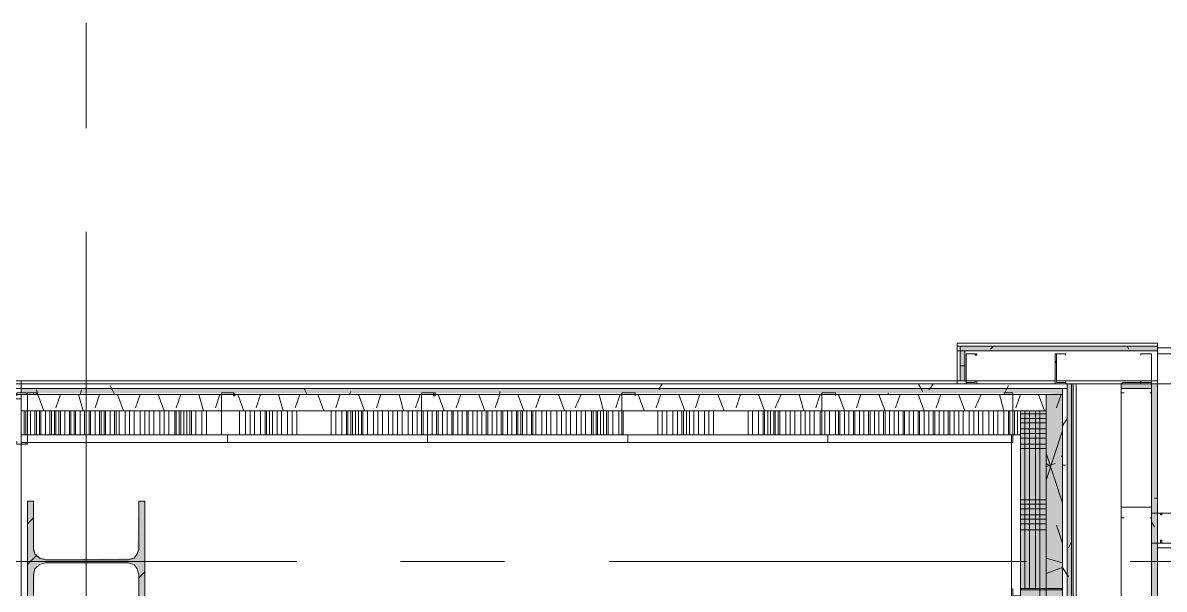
# Model space of a CAD drawing. Header units: metres. Extents: x -2 to 237, y -8 to 52.
# Drawn here: x 35.013 to 38.489, y 33.558 to 35.284 of the extents above; entities that cross this region are included whole.
import ezdxf

# ---------------------------------------------------------------- set-up
doc = ezdxf.new("R2010")
doc.units = ezdxf.units.M
doc.layers.add('PDF3_Geometry', color=7, linetype='Continuous', lineweight=0, true_color=0xaaaaaa)
doc.layers.add('PDF3_Solid Fills', color=7, linetype='Continuous', lineweight=0, true_color=0xffffff)

msp = doc.modelspace()

# ---------------------------------------------------------------- hatches: boundary and pattern name
at = {"layer": 'PDF3_Solid Fills', "lineweight": 0, "transparency": 33554559}
for points in [[(37.8818, 34.2845), (38.4685, 34.2845), (38.4685, 34.2983), (37.8681, 34.2983), (37.8681, 34.1929), (37.8818, 34.1929)], [(38.2027, 24.0224), (38.2118, 24.0132), (38.2118, 34.1837), (38.1935, 34.1837), (38.1935, 24.0086), (38.2073, 24.0132), (38.1981, 24.0224)], [(38.4501, 32.882), (38.4685, 32.882), (38.4685, 34.1837), (38.3585, 34.1837), (38.3585, 34.1699), (38.4501, 34.1699)], [(38.1797, 34.1516), (38.1797, 34.1699), (35.008, 34.1699), (35.008, 34.1562), (38.1293, 34.1562)], [(38.1797, 34.1562), (38.1797, 34.1699), (35.008, 34.1699), (35.008, 34.1562), (35.0218, 34.1562), (35.0264, 34.1516), (35.0264, 34.1562)], [(35.0447, 33.6795), (35.0447, 33.8262), (35.0264, 33.8262), (35.0264, 33.4596), (35.0266, 33.4596), (35.0447, 33.4641), (35.0493, 33.6245), (35.063, 33.6383), (35.3518, 33.6383), (35.3609, 33.6291), (35.3609, 33.6199), (35.3655, 33.6199), (35.3655, 33.4596), (35.3839, 33.4596), (35.3839, 33.8262), (35.3655, 33.8262), (35.3609, 33.6703), (35.3563, 33.6612), (35.3518, 33.6566), (35.3335, 33.6521), (35.0813, 33.6475), (35.0813, 33.6521), (35.063, 33.6566), (35.0539, 33.6658), (35.0493, 33.6658), (35.0493, 33.6795)]]:
    msp.add_hatch(color=256, dxfattribs=at).paths.add_polyline_path(points)
h = msp.add_hatch(color=256, dxfattribs=at)
h.paths.add_polyline_path([(38.1293, 31.2687), (38.1339, 31.2687), (38.1293, 31.2641), (38.1293, 29.857), (38.1339, 29.857), (38.1293, 29.8524), (38.1293, 29.8066), (38.1797, 29.8066), (38.1797, 34.1516), (38.1293, 34.1516), (38.1293, 32.6575), (38.1339, 32.6575), (38.1293, 32.6529), (38.1293, 32.607), (38.1339, 32.607), (38.1293, 32.6025), (38.1293, 31.3145), (38.1339, 31.3145), (38.1293, 31.3099)])
h.paths.add_polyline_path([(38.1339, 27.0382), (38.1293, 27.0336), (38.1293, 26.9924), (38.1339, 26.9924), (38.1293, 26.9878), (38.1293, 25.6953), (38.1339, 25.6953), (38.1293, 25.6907), (38.1293, 24.0728), (38.1797, 24.0728), (38.1797, 29.802), (38.1293, 29.802), (38.1293, 28.5186), (38.1339, 28.5186), (38.1293, 28.514), (38.1293, 28.4682), (38.1339, 28.4682), (38.1293, 28.4636), (38.1293, 27.0382)])
h = msp.add_hatch(color=256, dxfattribs=at)
h.paths.add_polyline_path([(38.1293, 31.2687), (38.1339, 31.2687), (38.1293, 31.2641), (38.1293, 29.857), (38.1339, 29.857), (38.1293, 29.8524), (38.1293, 29.8066), (38.1797, 29.8066), (38.1797, 34.1516), (38.1293, 34.1516), (38.1293, 32.6575), (38.1339, 32.6575), (38.1293, 32.6529), (38.1293, 32.607), (38.1339, 32.607), (38.1293, 32.6025), (38.1293, 31.3145), (38.1339, 31.3145), (38.1293, 31.3099)])
h.paths.add_polyline_path([(38.1339, 27.0382), (38.1293, 27.0336), (38.1293, 26.9924), (38.1339, 26.9924), (38.1293, 26.9878), (38.1293, 25.6953), (38.1339, 25.6953), (38.1293, 25.6907), (38.1293, 24.0728), (38.1797, 24.0728), (38.1797, 29.802), (38.1293, 29.802), (38.1293, 28.5186), (38.1339, 28.5186), (38.1293, 28.514), (38.1293, 28.4682), (38.1339, 28.4682), (38.1293, 28.4636), (38.1293, 27.0382)])
h = msp.add_hatch(color=256, dxfattribs=at)
h.paths.add_polyline_path([(38.1293, 32.6575), (38.1293, 34.1012), (38.0514, 34.1012), (38.0514, 29.8066), (38.1293, 29.8066), (38.1293, 29.8524), (38.1018, 29.857), (38.1293, 29.857), (38.1293, 31.2641), (38.1018, 31.2687), (38.1293, 31.2687), (38.1293, 31.3099), (38.1018, 31.3145), (38.1293, 31.3145), (38.1293, 32.6025), (38.1018, 32.607), (38.1293, 32.607), (38.1293, 32.6529), (38.1018, 32.6575)])
h.paths.add_polyline_path([(38.1293, 29.802), (38.0514, 29.802), (38.0514, 24.1507), (38.1293, 24.1507), (38.1293, 25.6907), (38.0973, 25.6953), (38.1293, 25.6953), (38.1293, 26.9878), (38.1018, 26.9924), (38.1293, 26.9924), (38.1293, 27.0336), (38.1018, 27.0382), (38.1293, 27.0382), (38.1293, 28.4636), (38.1018, 28.4682), (38.1293, 28.4682), (38.1293, 28.514), (38.1018, 28.5186), (38.1293, 28.5186)])
h = msp.add_hatch(color=256, dxfattribs=at)
h.paths.add_polyline_path([(38.1293, 32.6575), (38.1293, 34.1012), (38.0514, 34.1012), (38.0514, 29.8066), (38.1293, 29.8066), (38.1293, 29.8524), (38.1018, 29.857), (38.1293, 29.857), (38.1293, 31.2641), (38.1018, 31.2687), (38.1293, 31.2687), (38.1293, 31.3099), (38.1018, 31.3145), (38.1293, 31.3145), (38.1293, 32.6025), (38.1018, 32.607), (38.1293, 32.607), (38.1293, 32.6529), (38.1018, 32.6575)])
h.paths.add_polyline_path([(38.1293, 29.802), (38.0514, 29.802), (38.0514, 24.1507), (38.1293, 24.1507), (38.1293, 25.6907), (38.0973, 25.6953), (38.1293, 25.6953), (38.1293, 26.9878), (38.1018, 26.9924), (38.1293, 26.9924), (38.1293, 27.0336), (38.1018, 27.0382), (38.1293, 27.0382), (38.1293, 28.4636), (38.1018, 28.4682), (38.1293, 28.4682), (38.1293, 28.514), (38.1018, 28.5186), (38.1293, 28.5186)])

# ---------------------------------------------------------------- linework, layer by layer
at = {"layer": 'PDF3_Geometry', "lineweight": 0}
for points in [[(35.2051, 35.2837), (35.2051, 34.9629)], [(35.2051, 34.6467), (35.2051, 33.377)], [(38.1614, 34.1929), (38.4501, 34.1929), (38.4685, 34.1929), (38.4685, 34.3075), (37.8589, 34.3075), (37.8589, 34.2983), (37.8589, 34.1929), (37.8681, 34.1929), (37.8818, 34.1929)], [(38.1614, 34.1929), (38.4501, 34.1929), (38.4685, 34.1929), (38.4685, 34.2845), (37.8589, 34.2845), (37.8589, 34.1929), (37.8864, 34.1929), (38.1568, 34.1929)], [(37.8681, 34.1929), (37.8681, 34.2845), (37.8681, 34.2983), (38.4685, 34.2983)], [(38.4685, 34.2845), (37.8818, 34.2845), (37.8818, 34.1929)], [(38.4685, 34.2754), (41.1452, 34.2754)], [(37.8864, 34.1837), (35.008, 34.1837), (35.008, 34.1562), (35.008, 34.1837), (31.3826, 34.1837), (31.3826, 33.9362), (31.3826, 25.489)], [(38.0239, 34.1837), (35.008, 34.1837), (35.008, 34.1929), (34.6276, 34.1929), (34.6276, 34.1837), (35.008, 34.1837), (35.008, 34.1929), (37.8589, 34.1929), (35.008, 34.1929), (35.008, 34.1837), (37.5977, 34.1837), (35.008, 34.1837), (35.008, 34.1699), (38.1935, 34.1699), (38.1935, 34.1837), (35.008, 34.1837), (38.2073, 34.1837), (38.1889, 34.1837), (38.3631, 34.1837), (38.1889, 34.1837), (38.1935, 34.1837), (38.2118, 34.1837), (38.1935, 34.1837)], [(37.8864, 34.1837), (35.008, 34.1837)], [(37.8864, 34.1929), (38.1568, 34.1929)], [(38.1614, 34.1837), (38.0239, 34.1837), (37.9185, 34.1837)], [(37.9185, 34.1837), (38.1614, 34.1837), (37.9185, 34.1837), (38.1614, 34.1837), (38.0239, 34.1837), (38.1935, 34.1837), (38.2073, 34.1837), (38.2118, 34.1837), (38.2073, 34.1837), (38.2073, 24.1736), (38.2073, 24.0086), (38.2073, 23.9948), (38.2073, 23.9902), (38.2118, 23.9902), (38.2118, 23.9948), (38.2118, 24.0086), (38.2073, 24.0086)], [(38.0973, 23.9902), (38.2118, 23.9902), (38.2118, 24.1736), (38.2118, 34.1837), (38.1889, 34.1837)], [(38.2118, 33.0241), (38.2118, 34.1837), (38.2118, 33.0241), (38.2118, 34.1837), (38.2118, 33.0241), (38.2118, 34.1837), (38.2164, 34.1837), (38.2118, 34.1837), (38.2118, 33.0241)], [(38.3585, 32.8912), (38.3585, 32.882), (38.2577, 32.882), (38.3585, 32.882), (38.3585, 32.8912), (38.3585, 32.882), (38.4501, 32.882), (38.4501, 33.6979), (38.4501, 33.7895), (38.4501, 34.1837)], [(38.3585, 32.8912), (38.3585, 32.882), (38.4685, 32.882), (38.4685, 33.6979), (38.4685, 33.7895), (38.4685, 34.1837), (38.4501, 34.1837)], [(38.3585, 34.1837), (38.4501, 34.1837), (38.4685, 34.1837), (38.4685, 33.7895), (38.4685, 33.6979), (38.4685, 32.882)], [(33.6514, 24.0086), (38.1935, 24.0086), (38.1935, 24.0224), (38.1935, 24.1736), (38.1935, 34.1699), (38.1797, 34.1699), (38.0239, 34.1699), (35.008, 34.1699), (31.4009, 34.1699), (31.4009, 34.1516), (31.4009, 33.9362), (31.4009, 25.5348), (31.4009, 25.5211), (31.4009, 25.5074)], [(34.9943, 34.1516), (31.4146, 34.1516), (31.4146, 34.1379), (35.008, 34.1379), (35.008, 34.1516), (35.008, 34.1012), (35.0264, 34.1012), (38.0285, 34.1012), (38.1293, 34.1012), (38.1293, 34.1516), (38.0285, 34.1516), (37.4464, 34.1516), (36.8368, 34.1516), (36.2272, 34.1516), (35.6176, 34.1516), (35.0264, 34.1516), (35.0218, 34.1516)], [(38.0285, 34.1516), (38.1293, 34.1516), (38.1797, 34.1516), (38.1797, 24.1736), (38.1797, 24.0728), (38.1797, 24.0224), (38.0285, 24.0224), (38.1935, 24.0224), (38.1935, 24.0086), (33.6514, 24.0086), (33.6514, 24.0224), (34.4121, 24.0224), (33.6514, 24.0224)], [(38.0239, 34.1516), (37.4464, 34.1516), (36.8368, 34.1516), (36.2272, 34.1516), (35.6176, 34.1516), (35.0264, 34.1516), (35.0218, 34.1516), (35.0264, 34.1516), (35.6176, 34.1516), (36.2272, 34.1516), (36.8368, 34.1516), (37.4464, 34.1516), (38.0285, 34.1516), (38.1797, 34.1516), (38.1797, 34.1699), (35.008, 34.1699)], [(35.0264, 24.1736), (35.008, 24.1736), (35.008, 25.489), (35.008, 25.5348), (35.008, 25.7366), (35.008, 33.9362), (35.008, 34.0004), (35.008, 34.1379), (35.008, 34.1516), (35.008, 34.005), (35.0264, 34.005)], [(35.0447, 34.1516), (35.0447, 34.1562)], [(38.0514, 28.5186), (38.0514, 29.802), (38.0514, 31.3145), (38.0514, 32.6025), (38.0514, 34.1012), (38.1293, 34.1012), (38.1293, 33.5558), (38.1293, 32.9462), (38.1293, 32.6575), (38.1293, 32.9462), (38.1293, 33.5558), (38.1293, 34.1516), (38.1797, 34.1516), (38.1797, 24.0728)], [(38.4501, 32.882), (38.4501, 33.6979), (38.4501, 33.7895), (38.4501, 34.1699), (38.3585, 34.1699)], [(38.3585, 34.1562), (38.3585, 33.8079)], [(38.3585, 34.1562), (38.3585, 33.8079)], [(38.0239, 34.1012), (35.0264, 34.1012), (35.008, 34.1012)], [(38.1293, 32.6575), (38.1293, 32.9462), (38.1293, 33.5558), (38.1293, 34.1012), (38.0514, 34.1012), (38.0285, 34.1012)], [(38.0514, 33.4504), (38.0514, 33.5007), (38.0514, 34.0279), (38.0285, 34.0279), (38.0514, 34.0279), (38.0514, 33.5007), (38.0239, 33.5007), (38.0239, 34.005), (38.0239, 34.0279), (35.0264, 34.0279), (35.008, 34.0279), (35.008, 34.005), (35.0264, 34.005)], [(35.1043, 34.005), (38.0239, 34.005), (38.0239, 34.0279), (35.0264, 34.0279), (35.008, 34.0279)], [(35.1043, 34.005), (38.0239, 34.005), (38.0239, 33.5329), (35.5718, 33.5329), (35.5718, 33.5145), (35.5718, 33.3495), (35.5718, 24.7374), (35.5718, 24.5678), (35.5718, 24.554), (38.0239, 24.554), (38.0239, 24.1736)], [(35.6543, 34.005), (35.6589, 34.005), (35.6543, 34.005)], [(36.2639, 34.005), (36.2685, 34.005), (36.2639, 34.005)], [(36.2639, 34.005), (36.2685, 34.005), (36.2639, 34.005)], [(36.8735, 34.005), (36.8781, 34.005), (36.8735, 34.005)], [(36.8735, 34.005), (36.8781, 34.005), (36.8735, 34.005)], [(35.0264, 33.7575), (35.0447, 33.7758)], [(38.3585, 33.7758), (38.3585, 33.4275)], [(38.3585, 33.7758), (38.3585, 33.4275)], [(38.4823, 33.6979), (38.8581, 33.6979)], [(35.0264, 33.6337), (35.0539, 33.6612)], [(35.8468, 33.6429), (34.5772, 33.6429)], [(36.4793, 33.6429), (36.163, 33.6429)], [(38.0697, 33.6429), (36.8001, 33.6429)], [(38.7023, 33.6429), (38.386, 33.6429)], [(35.3655, 33.5925), (35.3839, 33.6108)], [(38.0285, 33.5558), (38.0285, 33.5604), (38.0285, 33.5558)]]:
    msp.add_lwpolyline(points, dxfattribs=at)
for points in [[(38.4685, 34.3075), (37.8589, 34.3075), (37.8589, 34.2983), (38.4685, 34.2983)], [(37.8589, 34.2983), (37.8589, 34.2845), (38.4685, 34.2845), (38.4685, 34.2983)], [(37.8589, 34.2937), (37.8589, 34.1837), (37.8864, 34.1837), (37.8589, 34.1837), (37.8589, 34.2754)], [(41.1452, 34.2937), (38.4685, 34.2937), (38.4685, 34.1837), (41.1452, 34.1837)], [(37.8864, 34.1837), (37.8864, 34.1883), (37.8864, 34.2754), (37.9185, 34.2754), (37.9185, 34.2708), (37.9139, 34.2708), (37.9139, 34.2754), (37.8864, 34.2754), (37.8864, 34.1883), (37.9139, 34.1883), (37.9139, 34.1929), (37.9185, 34.1929), (37.9185, 34.1837)], [(38.1614, 34.1837), (38.1568, 34.1837), (38.1568, 34.1883), (38.1568, 34.2754), (38.1614, 34.2754), (38.1889, 34.2754), (38.1889, 34.2708), (38.1889, 34.2754), (38.1614, 34.2754), (38.1614, 34.1883), (38.1889, 34.1883), (38.1889, 34.1929), (38.1889, 34.1837)], [(38.4181, 34.2708), (38.4181, 34.2754)], [(38.4455, 34.2754), (38.4501, 34.2754), (38.4501, 34.1883), (38.4501, 34.1837), (38.4455, 34.1837), (38.4181, 34.1837), (38.4181, 34.1929), (38.4181, 34.1883), (38.4455, 34.1883), (38.4501, 34.1883), (38.4501, 34.2754), (38.4455, 34.2754), (38.4181, 34.2754)], [(38.1935, 34.1837), (38.1935, 24.0086), (38.2073, 24.0086), (38.2073, 34.1837)], [(38.2118, 34.1837), (38.2073, 34.1837), (38.2073, 23.9948), (38.2118, 23.9948)], [(38.2118, 34.1837), (38.2118, 33.0241)], [(38.221, 34.1837), (38.221, 33.0241)], [(38.221, 34.1837), (38.221, 33.0241)], [(38.3585, 34.1837), (38.3631, 34.1883), (38.4501, 34.1883), (38.4501, 34.1837), (38.4501, 34.1562), (38.4455, 34.1562), (38.4501, 34.1562), (38.4501, 34.1837), (38.3631, 34.1837), (38.3585, 34.1837), (38.3585, 34.1562)], [(38.4685, 34.1929), (38.4685, 34.1837), (38.4685, 34.1929), (38.4685, 34.1837), (38.4501, 34.1837), (38.4501, 34.1929), (38.4501, 34.1837), (38.4685, 34.1837)], [(38.4501, 32.882), (38.4685, 32.882), (38.4685, 33.6979), (38.4685, 33.7895), (38.4685, 34.1837), (38.4501, 34.1837), (38.4501, 33.7895), (38.4501, 33.6979)], [(38.4685, 32.882), (38.4685, 33.6979), (38.4685, 33.7895), (38.4685, 34.1837), (38.4685, 33.7895), (38.4685, 33.6979)], [(35.0218, 34.1562), (35.0264, 34.1516), (35.0264, 34.005), (35.0264, 34.0004), (35.0218, 34.0004), (34.9943, 34.0004), (34.9943, 34.0095), (34.9943, 34.0004), (35.0218, 34.0004), (35.0218, 34.005), (35.0264, 34.005), (35.0264, 34.1516), (35.0218, 34.1516), (34.9943, 34.1516), (34.9943, 34.1471), (34.9943, 34.1562)], [(35.0539, 34.1562), (35.0539, 34.1516), (35.0264, 34.1516), (35.0264, 34.005), (35.1043, 34.005), (35.0264, 34.005), (35.0264, 34.1562)], [(35.6359, 34.0279), (35.6359, 34.005), (35.6176, 34.005), (35.6543, 34.005), (35.6497, 34.005), (35.6543, 34.005), (35.6176, 34.005), (35.6359, 34.005), (35.6359, 34.0279), (35.6176, 34.0279), (35.6176, 34.1562), (35.6543, 34.1562), (35.6589, 34.1516), (35.6589, 34.1471), (35.6543, 34.1471), (35.6543, 34.1516), (35.6543, 34.1562), (35.6176, 34.1562), (35.6176, 34.0279), (35.6589, 34.0279)], [(36.2455, 34.0279), (36.2455, 34.005), (36.2272, 34.005), (36.2639, 34.005), (36.2593, 34.005), (36.2639, 34.005), (36.2272, 34.005), (36.2455, 34.005), (36.2455, 34.0279), (36.2272, 34.0279), (36.2272, 34.1562), (36.2639, 34.1562), (36.2685, 34.1562), (36.2685, 34.1516), (36.2685, 34.1471), (36.2639, 34.1471), (36.2639, 34.1516), (36.2639, 34.1562), (36.2272, 34.1562), (36.2272, 34.0279), (36.2685, 34.0279)], [(36.8551, 34.0279), (36.8551, 34.005), (36.8368, 34.005), (36.8735, 34.005), (36.8689, 34.005), (36.8735, 34.005), (36.8368, 34.005), (36.8551, 34.005), (36.8551, 34.0279), (36.8368, 34.0279), (36.8368, 34.1562), (36.8735, 34.1562), (36.8781, 34.1562), (36.8781, 34.1516), (36.8781, 34.1471), (36.8781, 34.1516), (36.8781, 34.1562), (36.8735, 34.1562), (36.8368, 34.1562), (36.8368, 34.0279), (36.8781, 34.0279)], [(37.4647, 34.0279), (37.4647, 34.005), (37.4464, 34.005), (37.4877, 34.005), (37.4785, 34.005), (37.4877, 34.005), (37.4464, 34.005), (37.4647, 34.005), (37.4647, 34.0279), (37.4464, 34.0279), (37.4464, 34.1562), (37.4877, 34.1562), (37.4877, 34.1516), (37.4877, 34.1471), (37.4877, 34.1516), (37.4877, 34.1562), (37.4831, 34.1562), (37.4464, 34.1562), (37.4464, 34.0279), (37.4877, 34.0279)], [(38.0285, 34.1562), (38.001, 34.1562), (38.0285, 34.1562), (38.0285, 34.005), (37.9505, 34.005), (38.0285, 34.005)], [(38.0285, 34.1516), (38.0285, 34.0783), (38.0285, 34.1516), (38.1797, 34.1516)], [(38.1935, 24.0224), (38.1935, 34.1699), (38.1797, 34.1699), (38.1797, 34.1516), (38.1797, 24.0224)], [(38.1797, 34.1287), (38.1797, 34.1516)], [(38.3677, 34.1562), (38.3585, 34.1562)], [(35.008, 34.1012), (35.008, 34.0279), (35.0264, 34.0279), (38.0285, 34.0279), (38.0514, 34.0279), (38.0514, 34.1012), (38.0285, 34.1012), (35.0264, 34.1012)], [(35.3839, 33.4595), (35.3839, 33.8262), (35.3655, 33.8262), (35.3655, 33.6795), (35.3609, 33.6658), (35.3518, 33.6521), (35.3335, 33.6475), (35.0813, 33.6475), (35.063, 33.6521), (35.0493, 33.6658), (35.0447, 33.6795), (35.0447, 33.8262), (35.0264, 33.8262), (35.0264, 33.4595), (35.0447, 33.4595), (35.0447, 33.6016), (35.0493, 33.6199), (35.063, 33.6337), (35.0813, 33.6383), (35.3335, 33.6383), (35.3518, 33.6337), (35.3609, 33.6199), (35.3655, 33.6016), (35.3655, 33.4595)], [(38.3585, 33.8079), (38.3631, 33.8079), (38.4501, 33.8079), (38.4501, 33.7758), (38.4455, 33.7758), (38.4501, 33.7758), (38.4501, 33.8079), (38.3631, 33.8079), (38.3585, 33.8079), (38.3585, 33.7758)], [(38.3677, 33.7758), (38.3585, 33.7758)], [(38.4823, 33.7895), (38.4501, 33.7895), (38.4501, 33.7025), (38.4501, 33.6979), (38.4823, 33.6979), (38.4823, 33.7071), (38.4777, 33.7071), (38.4777, 33.6979), (38.4501, 33.6979), (38.4501, 33.7025), (38.4501, 33.7895), (38.4777, 33.7895), (38.4777, 33.7849), (38.4823, 33.7849)], [(41.1452, 33.7895), (38.4685, 33.7895), (38.4685, 33.6979), (38.4685, 33.6841), (41.1452, 33.6841)], [(38.0514, 33.5375), (38.0285, 33.5375), (38.0285, 33.5558), (38.0285, 33.5191), (38.0285, 33.5237), (38.0285, 33.5191), (38.0285, 33.5558), (38.0285, 33.5375), (38.0514, 33.5375), (38.0514, 33.5558), (38.0514, 33.5604), (38.1751, 33.5604), (38.1797, 33.5558), (38.1797, 33.5191), (38.1751, 33.5191), (38.1705, 33.5191), (38.1751, 33.5191), (38.1797, 33.5191), (38.1797, 33.5558), (38.1751, 33.5558), (38.0514, 33.5558), (38.0514, 33.5191)]]:
    msp.add_lwpolyline(points, close=True, dxfattribs=at)
at = {"layer": 'PDF3_Geometry', "color": 7, "lineweight": 0, "true_color": 0xffffff}
for points in [[(37.9597, 34.2891), (37.9689, 34.2983)], [(38.3768, 34.2983), (38.3814, 34.2891)], [(38.4685, 33.8354), (38.4593, 33.8354)], [(38.4501, 33.7621), (38.4593, 33.7483)]]:
    msp.add_lwpolyline(points, close=True, dxfattribs=at)
at = {"layer": 'PDF3_Geometry', "color": 254, "lineweight": 0, "true_color": 0xd2d2d2}
msp.add_lwpolyline([(38.1568, 34.2479), (38.1614, 34.2525)], dxfattribs=at)
at = {"layer": 'PDF3_Geometry', "color": 7, "lineweight": 0, "true_color": 0xffffff}
msp.add_lwpolyline([(37.8681, 34.2387), (37.8818, 34.2387)], dxfattribs=at)
at = {"layer": 'PDF3_Geometry', "color": 254, "lineweight": 0, "true_color": 0xeaeaea}
for points in [[(35.2785, 34.1791), (35.283, 34.1699), (35.2922, 34.1516), (35.283, 34.1699)], [(36.9514, 34.1699), (36.9605, 34.1837), (36.9514, 34.1699), (36.9514, 34.1653)], [(37.7397, 34.1837), (37.7489, 34.1699), (37.7535, 34.1608), (37.7489, 34.1699)], [(37.7764, 34.1699), (37.7855, 34.1837), (37.7764, 34.1699), (37.7718, 34.1653)], [(38.0101, 34.1699), (38.0147, 34.1791), (38.0101, 34.1699), (38.001, 34.1516)], [(35.0539, 34.1653), (35.0585, 34.1516)], [(35.1868, 34.1516), (35.1914, 34.1653)], [(35.8697, 34.1699), (35.8789, 34.1516)], [(36.0072, 34.1516), (36.0118, 34.1608)], [(36.4655, 34.1608), (36.4655, 34.1516)], [(37.6481, 34.1516), (37.6481, 34.1562)], [(35.0355, 34.1012), (35.0355, 34.0279)], [(35.0813, 34.1012), (35.0813, 34.0279)], [(35.1409, 34.1012), (35.1409, 34.0279)], [(35.1868, 34.1012), (35.1868, 34.0279)], [(35.2326, 34.1012), (35.2326, 34.0279)], [(35.2463, 34.0279), (35.2463, 34.1012)], [(35.2785, 34.1012), (35.2785, 34.0279)], [(36.2455, 34.1012), (36.2455, 34.0279)], [(36.2593, 34.1012), (36.2593, 34.0279)], [(36.2776, 34.1012), (36.2776, 34.0279)], [(36.2914, 34.1012), (36.2914, 34.0279)], [(36.3051, 34.1012), (36.3051, 34.0279)], [(36.3372, 34.1012), (36.3372, 34.0279)], [(36.3509, 34.1012), (36.3509, 34.0279)], [(36.3831, 34.1012), (36.3831, 34.0279)], [(36.3968, 34.1012), (36.3968, 34.0279)], [(36.4105, 34.1012), (36.4105, 34.0279)], [(36.4426, 34.1012), (36.4426, 34.0279)], [(36.4563, 34.1012), (36.4563, 34.0279)], [(36.4885, 34.1012), (36.4885, 34.0279)], [(36.5022, 34.1012), (36.5022, 34.0279)], [(36.5159, 34.0279), (36.5159, 34.1012)], [(36.5481, 34.1012), (36.5481, 34.0279)], [(37.5151, 34.1012), (37.5151, 34.0279)], [(37.5289, 34.1012), (37.5289, 34.0279)], [(37.5472, 34.1012), (37.5472, 34.0279)], [(37.5609, 34.1012), (37.5609, 34.0279)], [(37.5747, 34.1012), (37.5747, 34.0279)], [(37.6068, 34.1012), (37.6068, 34.0279)], [(37.6205, 34.1012), (37.6205, 34.0279)], [(37.6527, 34.1012), (37.6527, 34.0279)], [(37.6664, 34.1012), (37.6664, 34.0279)], [(37.6801, 34.1012), (37.6801, 34.0279)], [(37.7122, 34.1012), (37.7122, 34.0279)], [(37.7259, 34.1012), (37.7259, 34.0279)], [(37.7581, 34.1012), (37.7581, 34.0279)], [(37.7718, 34.1012), (37.7718, 34.0279)], [(37.7855, 34.0279), (37.7855, 34.1012)], [(37.8039, 34.1012), (37.8039, 34.0279)], [(37.8177, 34.1012), (37.8177, 34.0279)], [(38.1797, 34.0553), (38.1935, 34.0783)], [(38.1889, 33.9362), (38.1797, 33.9362)], [(38.1981, 33.6841), (38.2073, 33.7025)], [(38.1935, 33.6016), (38.1981, 33.5971), (38.1935, 33.6016), (38.1797, 33.6245)]]:
    msp.add_lwpolyline(points, close=True, dxfattribs=at)
at = {"layer": 'PDF3_Geometry', "color": 254, "lineweight": 0, "true_color": 0xdddddd}
for points in [[(35.0585, 34.1516), (35.0768, 34.1012)], [(35.1272, 34.1516), (35.1135, 34.1104)], [(35.1822, 34.1516), (35.196, 34.1012)], [(35.2463, 34.1516), (35.2326, 34.1104)], [(35.3014, 34.1516), (35.3197, 34.1012)], [(35.3701, 34.1516), (35.3563, 34.1104)], [(35.4251, 34.1516), (35.4435, 34.1012)], [(35.4939, 34.1516), (35.4801, 34.1104)], [(35.5489, 34.1516), (35.5626, 34.1012)], [(35.613, 34.1516), (35.5993, 34.1104)], [(35.668, 34.1516), (35.6863, 34.1012)], [(35.7368, 34.1516), (35.723, 34.1104)], [(35.7917, 34.1516), (35.8055, 34.1012)], [(35.8559, 34.1516), (35.8422, 34.1104)], [(35.9109, 34.1516), (35.9293, 34.1012)], [(35.9797, 34.1516), (35.9659, 34.1104)], [(36.0347, 34.1516), (36.0531, 34.1012)], [(36.1035, 34.1516), (36.0897, 34.1104)], [(36.1585, 34.1516), (36.1722, 34.1012)], [(36.2226, 34.1516), (36.2089, 34.1104)], [(36.2776, 34.1516), (36.296, 34.1012)], [(36.3463, 34.1516), (36.3326, 34.1104)], [(36.4014, 34.1516), (36.4197, 34.1012)], [(36.4655, 34.1516), (36.4518, 34.1104)], [(36.5205, 34.1516), (36.5389, 34.1012)], [(36.5893, 34.1516), (36.5755, 34.1104)], [(36.6443, 34.1516), (36.6626, 34.1012)], [(36.7131, 34.1516), (36.6947, 34.1104)], [(36.7681, 34.1516), (36.7818, 34.1012)], [(36.8322, 34.1516), (36.8185, 34.1104)], [(36.8872, 34.1516), (36.9055, 34.1012)], [(36.9559, 34.1516), (36.9422, 34.1104)], [(37.0109, 34.1516), (37.0293, 34.1012)], [(37.0751, 34.1516), (37.0614, 34.1104)], [(37.1301, 34.1516), (37.1485, 34.1012)], [(37.1989, 34.1516), (37.1851, 34.1104)], [(37.2539, 34.1516), (37.2722, 34.1012)], [(37.3227, 34.1516), (37.3043, 34.1104)], [(37.3777, 34.1516), (37.3914, 34.1012)], [(37.4418, 34.1516), (37.4281, 34.1104)], [(37.4968, 34.1516), (37.5151, 34.1012)], [(37.5655, 34.1516), (37.5518, 34.1104)], [(37.6205, 34.1516), (37.6389, 34.1012)], [(37.6847, 34.1516), (37.671, 34.1104)], [(37.7397, 34.1516), (37.7581, 34.1012)], [(37.8085, 34.1516), (37.7947, 34.1104)], [(37.8635, 34.1516), (37.8818, 34.1012)], [(37.9322, 34.1516), (37.9139, 34.1104)], [(37.9872, 34.1516), (38.001, 34.1012)], [(38.0514, 34.1516), (38.0377, 34.1104)], [(38.1064, 34.1516), (38.1247, 34.1012)], [(38.1751, 34.1516), (38.1614, 34.1104)], [(38.1797, 34.0416), (38.1293, 33.8903)], [(38.1293, 33.9729), (38.1797, 33.8216)], [(38.1293, 33.9408), (38.1431, 33.9316)], [(38.1568, 33.9408), (38.1293, 33.9316)], [(38.1751, 33.9637), (38.1797, 33.9637)], [(38.1614, 33.7529), (38.1797, 33.6979)], [(38.1293, 33.6521), (38.1797, 33.6383)], [(38.1797, 33.6245), (38.1293, 33.6062)]]:
    msp.add_lwpolyline(points, close=True, dxfattribs=at)
at = {"layer": 'PDF3_Geometry', "color": 254, "lineweight": 0, "true_color": 0xeaeaea}
for points in [[(35.0172, 34.1012), (35.0172, 34.0279)], [(35.0218, 34.0279), (35.0218, 34.1012)], [(35.0493, 34.1012), (35.0493, 34.0279)], [(35.0539, 34.0279), (35.0539, 34.1012)], [(35.063, 34.1012), (35.063, 34.0279)], [(35.0676, 34.0279), (35.0676, 34.1012)], [(35.0951, 34.1012), (35.0951, 34.0279)], [(35.0997, 34.0279), (35.0997, 34.1012)], [(35.1089, 34.1012), (35.1089, 34.0279)], [(35.1135, 34.0279), (35.1135, 34.1012)], [(35.1226, 34.1012), (35.1226, 34.0279)], [(35.1272, 34.0279), (35.1272, 34.1012)], [(35.1547, 34.1012), (35.1547, 34.0279)], [(35.1593, 34.0279), (35.1593, 34.1012)], [(35.1685, 34.1012), (35.1685, 34.0279)], [(35.173, 34.0279), (35.173, 34.1012)], [(35.2005, 34.1012), (35.2005, 34.0279)], [(35.2051, 34.0279), (35.2051, 34.1012)], [(35.2143, 34.1012), (35.2143, 34.0279)], [(35.2189, 34.0279), (35.2189, 34.1012)], [(35.2509, 34.0279), (35.2509, 34.1012)], [(35.2601, 34.1012), (35.2601, 34.0279)], [(35.2647, 34.0279), (35.2647, 34.1012)], [(35.2922, 34.1012), (35.2922, 34.0279)], [(35.2968, 34.0279), (35.2968, 34.1012)], [(35.3059, 34.1012), (35.3059, 34.0279)], [(35.3243, 34.1012), (35.3243, 34.0279)], [(35.338, 34.1012), (35.338, 34.0279)], [(35.3518, 34.1012), (35.3518, 34.0279)], [(35.3701, 34.1012), (35.3701, 34.0279)], [(35.3839, 34.1012), (35.3839, 34.0279)], [(35.3976, 34.1012), (35.3976, 34.0279)], [(35.4113, 34.1012), (35.4113, 34.0279)], [(35.4297, 34.1012), (35.4297, 34.0279)], [(35.4435, 34.1012), (35.4435, 34.0279)], [(35.4572, 34.1012), (35.4572, 34.0279)], [(35.4755, 34.1012), (35.4755, 34.0279)], [(35.4801, 34.0279), (35.4801, 34.1012)], [(35.4893, 34.1012), (35.4893, 34.0279)], [(35.4939, 34.0279), (35.4939, 34.1012)], [(35.503, 34.1012), (35.503, 34.0279)], [(35.5122, 34.0279), (35.5122, 34.1012)], [(35.5213, 34.1012), (35.5213, 34.0279)], [(35.5259, 34.0279), (35.5259, 34.1012)], [(35.5397, 34.0279), (35.5397, 34.1012)], [(35.558, 34.0279), (35.558, 34.1012)], [(35.5718, 34.0279), (35.5718, 34.1012)], [(35.6726, 34.1012), (35.6726, 34.0279)], [(35.6909, 34.1012), (35.6909, 34.0279)], [(35.7047, 34.1012), (35.7047, 34.0279)], [(35.7185, 34.1012), (35.7185, 34.0279)], [(35.7368, 34.1012), (35.7368, 34.0279)], [(35.7505, 34.1012), (35.7505, 34.0279)], [(35.7551, 34.0279), (35.7551, 34.1012)], [(35.7643, 34.1012), (35.7643, 34.0279)], [(35.7735, 34.0279), (35.7735, 34.1012)], [(35.7872, 34.0279), (35.7872, 34.1012)], [(35.8009, 34.0279), (35.8009, 34.1012)], [(35.8193, 34.0279), (35.8193, 34.1012)], [(35.833, 34.0279), (35.833, 34.1012)], [(35.8468, 34.0279), (35.8468, 34.1012)], [(35.9522, 34.1012), (35.9522, 34.0279)], [(35.9659, 34.1012), (35.9659, 34.0279)], [(35.9843, 34.1012), (35.9843, 34.0279)], [(35.9981, 34.1012), (35.9981, 34.0279)], [(36.0026, 34.0279), (36.0026, 34.1012)], [(36.0118, 34.1012), (36.0118, 34.0279)], [(36.0164, 34.0279), (36.0164, 34.1012)], [(36.0255, 34.1012), (36.0255, 34.0279)], [(36.0347, 34.0279), (36.0347, 34.1012)], [(36.0439, 34.1012), (36.0439, 34.0279)], [(36.0485, 34.0279), (36.0485, 34.1012)], [(36.0622, 34.0279), (36.0622, 34.1012)], [(36.0805, 34.0279), (36.0805, 34.1012)], [(36.0943, 34.0279), (36.0943, 34.1012)], [(36.1081, 34.0279), (36.1081, 34.1012)], [(36.1264, 34.0279), (36.1264, 34.1012)], [(36.1401, 34.0279), (36.1401, 34.1012)], [(36.1539, 34.0279), (36.1539, 34.1012)], [(36.1676, 34.0279), (36.1676, 34.1012)], [(36.1859, 34.0279), (36.1859, 34.1012)], [(36.1997, 34.0279), (36.1997, 34.1012)], [(36.2135, 34.0279), (36.2135, 34.1012)], [(36.2272, 34.1012), (36.2272, 34.0279)], [(36.2318, 34.0279), (36.2318, 34.1012)], [(36.2731, 34.1012), (36.2731, 34.0279)], [(36.3189, 34.1012), (36.3189, 34.0279)], [(36.3235, 34.0279), (36.3235, 34.1012)], [(36.3647, 34.1012), (36.3647, 34.0279)], [(36.3693, 34.0279), (36.3693, 34.1012)], [(36.4243, 34.1012), (36.4243, 34.0279)], [(36.4289, 34.0279), (36.4289, 34.1012)], [(36.4701, 34.1012), (36.4701, 34.0279)], [(36.4747, 34.0279), (36.4747, 34.1012)], [(36.5205, 34.0279), (36.5205, 34.1012)], [(36.5297, 34.1012), (36.5297, 34.0279)], [(36.5343, 34.0279), (36.5343, 34.1012)], [(36.5618, 34.1012), (36.5618, 34.0279)], [(36.5664, 34.0279), (36.5664, 34.1012)], [(36.5755, 34.1012), (36.5755, 34.0279)], [(36.5939, 34.1012), (36.5939, 34.0279)], [(36.6076, 34.1012), (36.6076, 34.0279)], [(36.6213, 34.1012), (36.6213, 34.0279)], [(36.6397, 34.1012), (36.6397, 34.0279)], [(36.6535, 34.1012), (36.6535, 34.0279)], [(36.6672, 34.1012), (36.6672, 34.0279)], [(36.6809, 34.1012), (36.6809, 34.0279)], [(36.6993, 34.1012), (36.6993, 34.0279)], [(36.7131, 34.1012), (36.7131, 34.0279)], [(36.7268, 34.1012), (36.7268, 34.0279)], [(36.7451, 34.1012), (36.7451, 34.0279)], [(36.7497, 34.0279), (36.7497, 34.1012)], [(36.7589, 34.1012), (36.7589, 34.0279)], [(36.7635, 34.0279), (36.7635, 34.1012)], [(36.7726, 34.1012), (36.7726, 34.0279)], [(36.7818, 34.0279), (36.7818, 34.1012)], [(36.7909, 34.1012), (36.7909, 34.0279)], [(36.7955, 34.0279), (36.7955, 34.1012)], [(36.8093, 34.0279), (36.8093, 34.1012)], [(36.8276, 34.0279), (36.8276, 34.1012)], [(36.8414, 34.0279), (36.8414, 34.1012)], [(36.9468, 34.1012), (36.9468, 34.0279)], [(36.9605, 34.1012), (36.9605, 34.0279)], [(36.9743, 34.1012), (36.9743, 34.0279)], [(36.9926, 34.1012), (36.9926, 34.0279)], [(37.0063, 34.1012), (37.0063, 34.0279)], [(37.0201, 34.1012), (37.0201, 34.0279)], [(37.0247, 34.0279), (37.0247, 34.1012)], [(37.0339, 34.1012), (37.0339, 34.0279)], [(37.0431, 34.0279), (37.0431, 34.1012)], [(37.0568, 34.0279), (37.0568, 34.1012)], [(37.0705, 34.0279), (37.0705, 34.1012)], [(37.0889, 34.0279), (37.0889, 34.1012)], [(37.1026, 34.0279), (37.1026, 34.1012)], [(37.1164, 34.0279), (37.1164, 34.1012)], [(37.2218, 34.1012), (37.2218, 34.0279)], [(37.2355, 34.1012), (37.2355, 34.0279)], [(37.2539, 34.1012), (37.2539, 34.0279)], [(37.2677, 34.1012), (37.2677, 34.0279)], [(37.2722, 34.0279), (37.2722, 34.1012)], [(37.2814, 34.1012), (37.2814, 34.0279)], [(37.2905, 34.0279), (37.2905, 34.1012)], [(37.2997, 34.1012), (37.2997, 34.0279)], [(37.3043, 34.0279), (37.3043, 34.1012)], [(37.3135, 34.1012), (37.3135, 34.0279)], [(37.3181, 34.0279), (37.3181, 34.1012)], [(37.3364, 34.0279), (37.3364, 34.1012)], [(37.3501, 34.0279), (37.3501, 34.1012)], [(37.3639, 34.0279), (37.3639, 34.1012)], [(37.3822, 34.0279), (37.3822, 34.1012)], [(37.396, 34.0279), (37.396, 34.1012)], [(37.4097, 34.0279), (37.4097, 34.1012)], [(37.4235, 34.0279), (37.4235, 34.1012)], [(37.4418, 34.0279), (37.4418, 34.1012)], [(37.4555, 34.0279), (37.4555, 34.1012)], [(37.4693, 34.0279), (37.4693, 34.1012)], [(37.4877, 34.0279), (37.4877, 34.1012)], [(37.4968, 34.1012), (37.4968, 34.0279)], [(37.5014, 34.0279), (37.5014, 34.1012)], [(37.5427, 34.1012), (37.5427, 34.0279)], [(37.5885, 34.1012), (37.5885, 34.0279)], [(37.5931, 34.0279), (37.5931, 34.1012)], [(37.6343, 34.1012), (37.6343, 34.0279)], [(37.6389, 34.0279), (37.6389, 34.1012)], [(37.6939, 34.1012), (37.6939, 34.0279)], [(37.6985, 34.0279), (37.6985, 34.1012)], [(37.7397, 34.1012), (37.7397, 34.0279)], [(37.7443, 34.0279), (37.7443, 34.1012)], [(37.7901, 34.0279), (37.7901, 34.1012)], [(37.8314, 34.1012), (37.8314, 34.0279)], [(37.8359, 34.0279), (37.8359, 34.1012)], [(37.8497, 34.1012), (37.8497, 34.0279)], [(37.8635, 34.1012), (37.8635, 34.0279)], [(37.8772, 34.1012), (37.8772, 34.0279)], [(37.8955, 34.1012), (37.8955, 34.0279)], [(37.9093, 34.1012), (37.9093, 34.0279)], [(37.9231, 34.1012), (37.9231, 34.0279)], [(37.9368, 34.1012), (37.9368, 34.0279)], [(37.9551, 34.1012), (37.9551, 34.0279)], [(37.9689, 34.1012), (37.9689, 34.0279)], [(37.9827, 34.1012), (37.9827, 34.0279)], [(38.001, 34.1012), (38.001, 34.0279)], [(38.0147, 34.1012), (38.0147, 34.0279)], [(38.0193, 34.0279), (38.0193, 34.1012)], [(38.0285, 34.1012), (38.0285, 34.0279)], [(38.0331, 34.0279), (38.0331, 34.1012)], [(38.0422, 34.1012), (38.0422, 34.0279)], [(38.1293, 34.0921), (38.0514, 34.0921)], [(38.1293, 34.0783), (38.0514, 34.0783)], [(38.0651, 33.5604), (38.0651, 34.1012)], [(38.0789, 33.5604), (38.0789, 34.1012)], [(38.0973, 33.5604), (38.0973, 34.1012)], [(38.1109, 32.6575), (38.1109, 34.1012)], [(38.1293, 34.0645), (38.0514, 34.0645)], [(38.1293, 34.0462), (38.0514, 34.0462)], [(38.1293, 34.0325), (38.0514, 34.0325)], [(38.1293, 34.0187), (38.0514, 34.0187)], [(38.1293, 34.0004), (38.0514, 34.0004)], [(38.1293, 33.9866), (38.0514, 33.9866)], [(38.1293, 33.8308), (38.0514, 33.8308)], [(38.1293, 33.8171), (38.0514, 33.8171)], [(38.1293, 33.8033), (38.0514, 33.8033)], [(38.1293, 33.7849), (38.0514, 33.7849)], [(38.1293, 33.7712), (38.0514, 33.7712)], [(38.1293, 33.7575), (38.0514, 33.7575)], [(38.1293, 33.7391), (38.0514, 33.7391)]]:
    msp.add_lwpolyline(points, dxfattribs=at)

doc.saveas('drawing.dxf')
